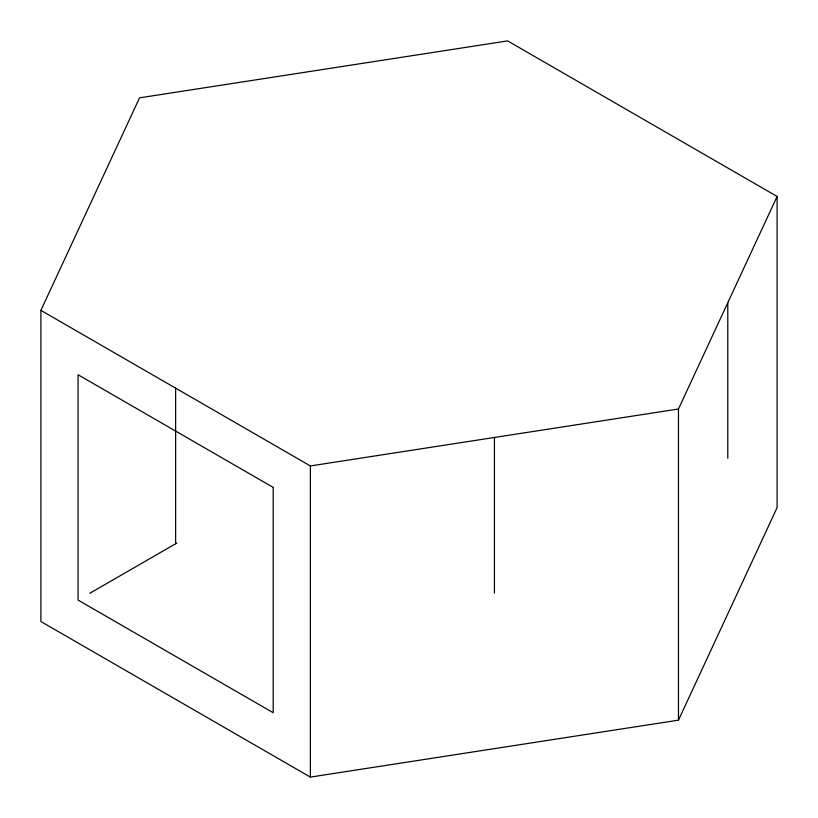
<?xml version="1.0" encoding="UTF-8"?>
<svg xmlns="http://www.w3.org/2000/svg" width="818" height="818" viewBox="0 0 818 818"><rect width="100%" height="100%" fill="white"/><g stroke="black" fill="none" stroke-linecap="round" stroke-linejoin="round"><path stroke-width="1.23" d="M40.9 310.37L139.53 97.843L507.63 40.9L777.1 196.473L777.1 507.63L678.47 720.157L310.37 777.1L40.9 621.527L40.9 310.37L310.37 465.943L678.47 409L777.1 196.473M89.796 593.295L176.739 543.101M727.785 302.742L727.785 458.315M678.47 409L678.47 720.157M494.42 437.466L494.42 593.05M310.37 465.943L310.37 777.1M175.635 388.151L175.635 543.735M273.192 487.405L78.068 374.746L78.068 600.064L273.192 712.713L273.192 487.405"/></g></svg>
